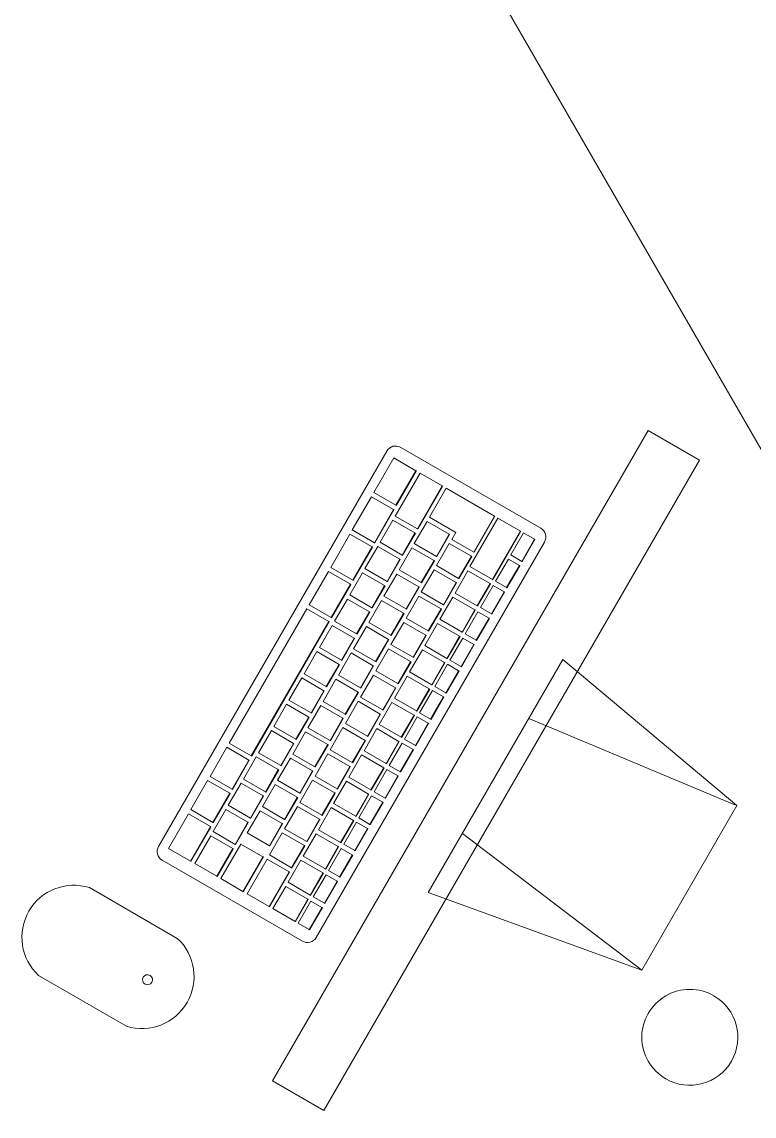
# Model space of a CAD drawing. Header units: millimetres. Extents: x 155927 to 295199, y -4084 to 97293.
# Drawn here: x 179004 to 179462, y 17901 to 18585 of the extents above; entities that cross this region are included whole.
import ezdxf

# ---------------------------------------------------------------- set-up
doc = ezdxf.new("R2010")
doc.units = ezdxf.units.MM
doc.header["$MEASUREMENT"] = 0
doc.layers.add('A-GENM', color=8, linetype='CONTINUOUS', lineweight=9)
doc.layers.add('I-FURN', color=8, linetype='CONTINUOUS', lineweight=9)

msp = doc.modelspace()

# ---------------------------------------------------------------- linework, layer by layer
at = {"layer": 'A-GENM'}
for p, q in [((179240.55, 18319.03), (179328.16, 18268.44)), ((179089.11, 18069.42), (179231.88, 18316.7)), ((179236.29, 18312.38), (179223.79, 18290.73)), ((179250.1, 18304.41), (179236.29, 18312.38)), ((179237.6, 18282.76), (179250.1, 18304.41)), ((179250.1, 18304.41), (179250.34, 18304.27)), ((179252.67, 18302.93), (179237.17, 18276.08)), ((179250.34, 18304.27), (179237.84, 18282.62)), ((179266.49, 18294.94), (179252.67, 18302.93)), ((179223.79, 18290.73), (179237.6, 18282.76)), ((179250.99, 18268.1), (179266.49, 18294.94)), ((179266.73, 18294.81), (179251.23, 18267.96)), ((179269.06, 18293.46), (179258.56, 18275.27)), ((179266.49, 18294.94), (179266.73, 18294.81)), ((179299.27, 18276.02), (179269.06, 18293.46)), ((179222.29, 18288.13), (179210.29, 18267.34)), ((179236.1, 18280.16), (179222.29, 18288.13)), ((179224.1, 18259.38), (179236.1, 18280.16)), ((179236.34, 18280.02), (179224.34, 18259.24)), ((179236.1, 18280.16), (179236.34, 18280.02)), ((179237.6, 18282.76), (179237.84, 18282.62)), ((179235.67, 18273.48), (179227.67, 18259.62)), ((179249.49, 18265.5), (179235.67, 18273.48)), ((179237.17, 18276.08), (179250.99, 18268.1)), ((179257.06, 18272.68), (179249.06, 18258.82)), ((179270.88, 18264.7), (179257.06, 18272.68)), ((179258.56, 18275.27), (179274.95, 18265.81)), ((179301.36, 18274.81), (179283.86, 18244.5)), ((179286.27, 18253.5), (179299.27, 18276.02)), ((179299.51, 18275.88), (179286.51, 18253.36)), ((179299.27, 18276.02), (179299.51, 18275.88)), ((179315.43, 18266.69), (179301.36, 18274.81)), ((179208.79, 18264.75), (179196.79, 18243.96)), ((179222.6, 18256.78), (179208.79, 18264.75)), ((179210.29, 18267.34), (179224.1, 18259.38)), ((179241.49, 18251.64), (179249.49, 18265.5)), ((179249.73, 18265.36), (179241.73, 18251.51)), ((179249.49, 18265.5), (179249.73, 18265.36)), ((179250.99, 18268.1), (179251.23, 18267.96)), ((179262.88, 18250.84), (179270.88, 18264.7)), ((179271.12, 18264.56), (179263.12, 18250.7)), ((179270.88, 18264.7), (179271.12, 18264.56)), ((179274.95, 18265.81), (179272.45, 18261.48)), ((179297.93, 18236.38), (179315.43, 18266.69)), ((179315.67, 18266.55), (179298.17, 18236.24)), ((179317.38, 18265.56), (179309.38, 18251.71)), ((179315.43, 18266.69), (179315.67, 18266.55)), ((179324.29, 18261.57), (179317.38, 18265.56)), ((179330.49, 18259.77), (179187.72, 18012.49)), ((179210.6, 18235.99), (179222.6, 18256.78)), ((179222.84, 18256.64), (179210.84, 18235.85)), ((179226.17, 18257.03), (179218.17, 18243.17)), ((179222.6, 18256.78), (179222.84, 18256.64)), ((179224.1, 18259.38), (179224.34, 18259.24)), ((179239.99, 18249.05), (179226.17, 18257.03)), ((179227.67, 18259.62), (179241.49, 18251.64)), ((179249.06, 18258.82), (179262.88, 18250.84)), ((179270.95, 18258.88), (179262.95, 18245.03)), ((179284.77, 18250.9), (179270.95, 18258.88)), ((179272.45, 18261.48), (179286.27, 18253.5)), ((179316.29, 18247.72), (179324.29, 18261.57)), ((179324.53, 18261.43), (179316.53, 18247.58)), ((179324.29, 18261.57), (179324.53, 18261.43)), ((179247.56, 18256.22), (179239.56, 18242.37)), ((179241.49, 18251.64), (179241.73, 18251.51)), ((179261.38, 18248.24), (179247.56, 18256.22)), ((179262.88, 18250.84), (179263.12, 18250.7)), ((179276.77, 18237.05), (179284.77, 18250.9)), ((179285.01, 18250.76), (179277.01, 18236.91)), ((179284.77, 18250.9), (179285.01, 18250.76)), ((179286.27, 18253.5), (179286.51, 18253.36)), ((179309.38, 18251.71), (179316.29, 18247.72)), ((179196.79, 18243.96), (179210.6, 18235.99)), ((179218.17, 18243.17), (179231.99, 18235.19)), ((179231.99, 18235.19), (179239.99, 18249.05)), ((179240.23, 18248.91), (179232.23, 18235.05)), ((179239.99, 18249.05), (179240.23, 18248.91)), ((179253.38, 18234.39), (179261.38, 18248.24)), ((179261.62, 18248.1), (179253.62, 18234.25)), ((179261.38, 18248.24), (179261.62, 18248.1)), ((179262.95, 18245.03), (179276.77, 18237.05)), ((179283.86, 18244.5), (179297.93, 18236.38)), ((179307.88, 18249.11), (179299.88, 18235.25)), ((179306.79, 18231.26), (179314.79, 18245.12)), ((179315.03, 18244.98), (179307.03, 18231.12)), ((179314.79, 18245.12), (179307.88, 18249.11)), ((179314.79, 18245.12), (179315.03, 18244.98)), ((179316.29, 18247.72), (179316.53, 18247.58)), ((179195.29, 18241.36), (179183.29, 18220.58)), ((179209.1, 18233.39), (179195.29, 18241.36)), ((179216.67, 18240.57), (179208.67, 18226.72)), ((179210.6, 18235.99), (179210.84, 18235.85)), ((179230.49, 18232.59), (179216.67, 18240.57)), ((179238.06, 18239.77), (179230.06, 18225.91)), ((179251.88, 18231.79), (179238.06, 18239.77)), ((179239.56, 18242.37), (179253.38, 18234.39)), ((179261.45, 18242.43), (179253.45, 18228.57)), ((179275.27, 18234.45), (179261.45, 18242.43)), ((179282.6, 18241.76), (179274.6, 18227.91)), ((179276.77, 18237.05), (179277.01, 18236.91)), ((179296.43, 18233.78), (179282.6, 18241.76)), ((179297.93, 18236.38), (179298.17, 18236.24)), ((179197.1, 18212.61), (179209.1, 18233.39)), ((179209.34, 18233.26), (179197.34, 18212.47)), ((179209.1, 18233.39), (179209.34, 18233.26)), ((179222.49, 18218.73), (179230.49, 18232.59)), ((179230.73, 18232.45), (179222.73, 18218.6)), ((179230.49, 18232.59), (179230.73, 18232.45)), ((179231.99, 18235.19), (179232.23, 18235.05)), ((179243.88, 18217.93), (179251.88, 18231.79)), ((179252.12, 18231.65), (179244.12, 18217.79)), ((179251.88, 18231.79), (179252.12, 18231.65)), ((179253.38, 18234.39), (179253.62, 18234.25)), ((179267.27, 18220.59), (179275.27, 18234.45)), ((179275.51, 18234.31), (179267.51, 18220.45)), ((179275.27, 18234.45), (179275.51, 18234.31)), ((179288.43, 18219.93), (179296.43, 18233.78)), ((179296.67, 18233.64), (179288.67, 18219.79)), ((179298.38, 18232.65), (179290.38, 18218.8)), ((179296.43, 18233.78), (179296.67, 18233.64)), ((179305.29, 18228.66), (179298.38, 18232.65)), ((179299.88, 18235.25), (179306.79, 18231.26)), ((179306.79, 18231.26), (179307.03, 18231.12)), ((179207.17, 18224.12), (179199.17, 18210.26)), ((179220.99, 18216.14), (179207.17, 18224.12)), ((179208.67, 18226.72), (179222.49, 18218.73)), ((179228.56, 18223.31), (179220.56, 18209.46)), ((179242.38, 18215.33), (179228.56, 18223.31)), ((179230.06, 18225.91), (179243.88, 18217.93)), ((179251.95, 18225.97), (179243.95, 18212.12)), ((179265.77, 18217.99), (179251.95, 18225.97)), ((179253.45, 18228.57), (179267.27, 18220.59)), ((179273.1, 18225.31), (179265.1, 18211.45)), ((179286.93, 18217.33), (179273.1, 18225.31)), ((179274.6, 18227.91), (179288.43, 18219.93)), ((179297.29, 18214.81), (179305.29, 18228.66)), ((179305.53, 18228.53), (179297.53, 18214.67)), ((179305.29, 18228.66), (179305.53, 18228.53)), ((179181.79, 18217.98), (179133.29, 18133.98)), ((179195.6, 18210.01), (179181.79, 18217.98)), ((179183.29, 18220.58), (179197.1, 18212.61)), ((179212.99, 18202.28), (179220.99, 18216.14)), ((179221.23, 18216), (179213.23, 18202.14)), ((179220.99, 18216.14), (179221.23, 18216)), ((179222.49, 18218.73), (179222.73, 18218.6)), ((179243.88, 18217.93), (179244.12, 18217.79)), ((179257.77, 18204.14), (179265.77, 18217.99)), ((179266.01, 18217.86), (179258.01, 18204)), ((179265.77, 18217.99), (179266.01, 18217.86)), ((179267.27, 18220.59), (179267.51, 18220.45)), ((179278.93, 18203.47), (179286.93, 18217.33)), ((179287.17, 18217.19), (179279.17, 18203.33)), ((179288.88, 18216.2), (179280.88, 18202.34)), ((179286.93, 18217.33), (179287.17, 18217.19)), ((179288.43, 18219.93), (179288.67, 18219.79)), ((179295.79, 18212.21), (179288.88, 18216.2)), ((179290.38, 18218.8), (179297.29, 18214.81)), ((179147.1, 18126.01), (179195.6, 18210.01)), ((179195.84, 18209.87), (179147.34, 18125.87)), ((179195.6, 18210.01), (179195.84, 18209.87)), ((179197.1, 18212.61), (179197.34, 18212.47)), ((179199.17, 18210.26), (179212.99, 18202.28)), ((179220.56, 18209.46), (179234.38, 18201.48)), ((179234.38, 18201.48), (179242.38, 18215.33)), ((179242.45, 18209.52), (179234.45, 18195.66)), ((179242.62, 18215.19), (179234.62, 18201.34)), ((179242.38, 18215.33), (179242.62, 18215.19)), ((179256.27, 18201.54), (179242.45, 18209.52)), ((179243.95, 18212.12), (179257.77, 18204.14)), ((179263.6, 18208.85), (179255.6, 18195)), ((179277.43, 18200.87), (179263.6, 18208.85)), ((179265.1, 18211.45), (179278.93, 18203.47)), ((179287.79, 18198.35), (179295.79, 18212.21)), ((179296.03, 18212.07), (179288.03, 18198.21)), ((179295.79, 18212.21), (179296.03, 18212.07)), ((179297.29, 18214.81), (179297.53, 18214.67)), ((179197.67, 18207.66), (179189.67, 18193.81)), ((179211.49, 18199.68), (179197.67, 18207.66)), ((179219.06, 18206.86), (179211.06, 18193)), ((179212.99, 18202.28), (179213.23, 18202.14)), ((179232.88, 18198.88), (179219.06, 18206.86)), ((179257.77, 18204.14), (179258.01, 18204)), ((179278.93, 18203.47), (179279.17, 18203.33)), ((179280.88, 18202.34), (179287.79, 18198.35)), ((179203.49, 18185.83), (179211.49, 18199.68)), ((179211.73, 18199.54), (179203.73, 18185.69)), ((179211.49, 18199.68), (179211.73, 18199.54)), ((179224.88, 18185.02), (179232.88, 18198.88)), ((179233.12, 18198.74), (179225.12, 18184.88)), ((179232.88, 18198.88), (179233.12, 18198.74)), ((179234.38, 18201.48), (179234.62, 18201.34)), ((179234.45, 18195.66), (179248.27, 18187.68)), ((179248.27, 18187.68), (179256.27, 18201.54)), ((179256.51, 18201.4), (179248.51, 18187.54)), ((179255.6, 18195), (179269.43, 18187.02)), ((179256.27, 18201.54), (179256.51, 18201.4)), ((179269.43, 18187.02), (179277.43, 18200.87)), ((179277.67, 18200.74), (179269.67, 18186.88)), ((179279.38, 18199.75), (179271.38, 18185.89)), ((179277.43, 18200.87), (179277.67, 18200.74)), ((179278.29, 18181.9), (179286.29, 18195.75)), ((179286.53, 18195.62), (179278.53, 18181.76)), ((179286.29, 18195.75), (179279.38, 18199.75)), ((179286.29, 18195.75), (179286.53, 18195.62)), ((179287.79, 18198.35), (179288.03, 18198.21)), ((179188.17, 18191.21), (179180.17, 18177.35)), ((179201.99, 18183.23), (179188.17, 18191.21)), ((179189.67, 18193.81), (179203.49, 18185.83)), ((179209.56, 18190.4), (179201.56, 18176.55)), ((179223.38, 18182.42), (179209.56, 18190.4)), ((179211.06, 18193), (179224.88, 18185.02)), ((179232.95, 18193.06), (179224.95, 18179.21)), ((179246.77, 18185.08), (179232.95, 18193.06)), ((179254.1, 18192.4), (179246.1, 18178.54)), ((179267.93, 18184.42), (179254.1, 18192.4)), ((179193.99, 18169.37), (179201.99, 18183.23)), ((179202.23, 18183.09), (179194.23, 18169.23)), ((179201.99, 18183.23), (179202.23, 18183.09)), ((179203.49, 18185.83), (179203.73, 18185.69)), ((179215.38, 18168.57), (179223.38, 18182.42)), ((179223.62, 18182.29), (179215.62, 18168.43)), ((179223.38, 18182.42), (179223.62, 18182.29)), ((179224.88, 18185.02), (179225.12, 18184.88)), ((179238.77, 18171.23), (179246.77, 18185.08)), ((179247.01, 18184.95), (179239.01, 18171.09)), ((179246.77, 18185.08), (179247.01, 18184.95)), ((179248.27, 18187.68), (179248.51, 18187.54)), ((179259.93, 18170.56), (179267.93, 18184.42)), ((179268.17, 18184.28), (179260.17, 18170.42)), ((179269.88, 18183.29), (179261.88, 18169.43)), ((179267.93, 18184.42), (179268.17, 18184.28)), ((179269.43, 18187.02), (179269.67, 18186.88)), ((179276.79, 18179.3), (179269.88, 18183.29)), ((179271.38, 18185.89), (179278.29, 18181.9)), ((179278.29, 18181.9), (179278.53, 18181.76)), ((179178.67, 18174.75), (179170.67, 18160.9)), ((179192.49, 18166.77), (179178.67, 18174.75)), ((179180.17, 18177.35), (179193.99, 18169.37)), ((179201.56, 18176.55), (179215.38, 18168.57)), ((179223.45, 18176.61), (179215.45, 18162.75)), ((179237.27, 18168.63), (179223.45, 18176.61)), ((179224.95, 18179.21), (179238.77, 18171.23)), ((179244.6, 18175.95), (179236.6, 18162.09)), ((179258.43, 18167.96), (179244.6, 18175.95)), ((179246.1, 18178.54), (179259.93, 18170.56)), ((179268.79, 18165.44), (179276.79, 18179.3)), ((179277.03, 18179.16), (179269.03, 18165.31)), ((179276.79, 18179.3), (179277.03, 18179.16)), ((179200.06, 18173.95), (179192.06, 18160.09)), ((179193.99, 18169.37), (179194.23, 18169.23)), ((179213.88, 18165.97), (179200.06, 18173.95)), ((179215.38, 18168.57), (179215.62, 18168.43)), ((179229.27, 18154.77), (179237.27, 18168.63)), ((179237.51, 18168.49), (179229.51, 18154.64)), ((179237.27, 18168.63), (179237.51, 18168.49)), ((179238.77, 18171.23), (179239.01, 18171.09)), ((179250.43, 18154.11), (179258.43, 18167.96)), ((179258.67, 18167.83), (179250.67, 18153.97)), ((179258.43, 18167.96), (179258.67, 18167.83)), ((179259.93, 18170.56), (179260.17, 18170.42)), ((179261.88, 18169.43), (179268.79, 18165.44)), ((179170.67, 18160.9), (179184.49, 18152.92)), ((179184.49, 18152.92), (179192.49, 18166.77)), ((179192.73, 18166.63), (179184.73, 18152.78)), ((179192.49, 18166.77), (179192.73, 18166.63)), ((179205.88, 18152.11), (179213.88, 18165.97)), ((179214.12, 18165.83), (179206.12, 18151.97)), ((179213.88, 18165.97), (179214.12, 18165.83)), ((179215.45, 18162.75), (179229.27, 18154.77)), ((179236.6, 18162.09), (179250.43, 18154.11)), ((179260.38, 18166.84), (179252.38, 18152.98)), ((179259.29, 18148.99), (179267.29, 18162.85)), ((179267.53, 18162.71), (179259.53, 18148.85)), ((179267.29, 18162.85), (179260.38, 18166.84)), ((179267.29, 18162.85), (179267.53, 18162.71)), ((179268.79, 18165.44), (179269.03, 18165.31)), ((179169.17, 18158.3), (179161.17, 18144.44)), ((179182.99, 18150.32), (179169.17, 18158.3)), ((179190.56, 18157.5), (179182.56, 18143.64)), ((179204.38, 18149.51), (179190.56, 18157.5)), ((179192.06, 18160.09), (179205.88, 18152.11)), ((179213.95, 18160.16), (179205.95, 18146.3)), ((179227.77, 18152.18), (179213.95, 18160.16)), ((179235.1, 18159.49), (179227.1, 18145.63)), ((179229.27, 18154.77), (179229.51, 18154.64)), ((179248.93, 18151.51), (179235.1, 18159.49)), ((179250.43, 18154.11), (179250.67, 18153.97)), ((179174.99, 18136.46), (179182.99, 18150.32)), ((179183.23, 18150.18), (179175.23, 18136.32)), ((179182.99, 18150.32), (179183.23, 18150.18)), ((179184.49, 18152.92), (179184.73, 18152.78)), ((179196.38, 18135.66), (179204.38, 18149.51)), ((179204.62, 18149.38), (179196.62, 18135.52)), ((179204.38, 18149.51), (179204.62, 18149.38)), ((179205.88, 18152.11), (179206.12, 18151.97)), ((179219.77, 18138.32), (179227.77, 18152.18)), ((179228.01, 18152.04), (179220.01, 18138.18)), ((179227.77, 18152.18), (179228.01, 18152.04)), ((179240.93, 18137.65), (179248.93, 18151.51)), ((179249.17, 18151.37), (179241.17, 18137.52)), ((179250.88, 18150.38), (179242.88, 18136.53)), ((179248.93, 18151.51), (179249.17, 18151.37)), ((179257.79, 18146.39), (179250.88, 18150.38)), ((179252.38, 18152.98), (179259.29, 18148.99)), ((179259.29, 18148.99), (179259.53, 18148.85)), ((179159.67, 18141.84), (179151.67, 18127.99)), ((179173.49, 18133.86), (179159.67, 18141.84)), ((179161.17, 18144.44), (179174.99, 18136.46)), ((179181.06, 18141.04), (179173.06, 18127.18)), ((179194.88, 18133.06), (179181.06, 18141.04)), ((179182.56, 18143.64), (179196.38, 18135.66)), ((179204.45, 18143.7), (179196.45, 18129.85)), ((179218.27, 18135.72), (179204.45, 18143.7)), ((179205.95, 18146.3), (179219.77, 18138.32)), ((179225.6, 18143.04), (179217.6, 18129.18)), ((179239.43, 18135.06), (179225.6, 18143.04)), ((179227.1, 18145.63), (179240.93, 18137.65)), ((179249.79, 18132.53), (179257.79, 18146.39)), ((179258.03, 18146.25), (179250.03, 18132.4)), ((179257.79, 18146.39), (179258.03, 18146.25)), ((179133.29, 18133.98), (179147.1, 18126.01)), ((179165.49, 18120.01), (179173.49, 18133.86)), ((179173.73, 18133.73), (179165.73, 18119.87)), ((179173.49, 18133.86), (179173.73, 18133.73)), ((179174.99, 18136.46), (179175.23, 18136.32)), ((179196.38, 18135.66), (179196.62, 18135.52)), ((179210.27, 18121.86), (179218.27, 18135.72)), ((179218.51, 18135.58), (179210.51, 18121.73)), ((179218.27, 18135.72), (179218.51, 18135.58)), ((179219.77, 18138.32), (179220.01, 18138.18)), ((179231.43, 18121.2), (179239.43, 18135.06)), ((179239.67, 18134.92), (179231.67, 18121.06)), ((179241.38, 18133.93), (179233.38, 18120.07)), ((179239.43, 18135.06), (179239.67, 18134.92)), ((179240.93, 18137.65), (179241.17, 18137.52)), ((179248.29, 18129.94), (179241.38, 18133.93)), ((179242.88, 18136.53), (179249.79, 18132.53)), ((179131.79, 18131.38), (179121.29, 18113.19)), ((179145.6, 18123.41), (179131.79, 18131.38)), ((179151.67, 18127.99), (179165.49, 18120.01)), ((179173.06, 18127.18), (179186.88, 18119.2)), ((179186.88, 18119.2), (179194.88, 18133.06)), ((179194.95, 18127.25), (179186.95, 18113.39)), ((179195.12, 18132.92), (179187.12, 18119.07)), ((179194.88, 18133.06), (179195.12, 18132.92)), ((179208.77, 18119.27), (179194.95, 18127.25)), ((179196.45, 18129.85), (179210.27, 18121.86)), ((179216.1, 18126.58), (179208.1, 18112.73)), ((179229.93, 18118.6), (179216.1, 18126.58)), ((179217.6, 18129.18), (179231.43, 18121.2)), ((179240.29, 18116.08), (179248.29, 18129.94)), ((179248.53, 18129.8), (179240.53, 18115.94)), ((179248.29, 18129.94), (179248.53, 18129.8)), ((179249.79, 18132.53), (179250.03, 18132.4)), ((179135.1, 18105.22), (179145.6, 18123.41)), ((179145.84, 18123.27), (179135.34, 18105.08)), ((179150.17, 18125.39), (179142.17, 18111.53)), ((179145.6, 18123.41), (179145.84, 18123.27)), ((179147.1, 18126.01), (179147.34, 18125.87)), ((179163.99, 18117.41), (179150.17, 18125.39)), ((179171.56, 18124.59), (179163.56, 18110.73)), ((179165.49, 18120.01), (179165.73, 18119.87)), ((179185.38, 18116.61), (179171.56, 18124.59)), ((179210.27, 18121.86), (179210.51, 18121.73)), ((179231.43, 18121.2), (179231.67, 18121.06)), ((179233.38, 18120.07), (179240.29, 18116.08)), ((179121.29, 18113.19), (179135.1, 18105.22)), ((179155.99, 18103.55), (179163.99, 18117.41)), ((179164.23, 18117.27), (179156.23, 18103.41)), ((179163.99, 18117.41), (179164.23, 18117.27)), ((179177.38, 18102.75), (179185.38, 18116.61)), ((179185.62, 18116.47), (179177.62, 18102.61)), ((179185.38, 18116.61), (179185.62, 18116.47)), ((179186.88, 18119.2), (179187.12, 18119.07)), ((179186.95, 18113.39), (179200.77, 18105.41)), ((179200.77, 18105.41), (179208.77, 18119.27)), ((179209.01, 18119.13), (179201.01, 18105.27)), ((179208.1, 18112.73), (179221.93, 18104.75)), ((179208.77, 18119.27), (179209.01, 18119.13)), ((179221.93, 18104.75), (179229.93, 18118.6)), ((179230.17, 18118.46), (179222.17, 18104.61)), ((179231.88, 18117.47), (179223.88, 18103.62)), ((179229.93, 18118.6), (179230.17, 18118.46)), ((179230.79, 18099.63), (179238.79, 18113.48)), ((179239.03, 18113.34), (179231.03, 18099.49)), ((179238.79, 18113.48), (179231.88, 18117.47)), ((179238.79, 18113.48), (179239.03, 18113.34)), ((179240.29, 18116.08), (179240.53, 18115.94)), ((179119.79, 18110.59), (179109.29, 18092.41)), ((179133.6, 18102.62), (179119.79, 18110.59)), ((179140.67, 18108.94), (179132.67, 18095.08)), ((179154.49, 18100.96), (179140.67, 18108.94)), ((179142.17, 18111.53), (179155.99, 18103.55)), ((179162.06, 18108.13), (179154.06, 18094.28)), ((179175.88, 18100.15), (179162.06, 18108.13)), ((179163.56, 18110.73), (179177.38, 18102.75)), ((179185.45, 18110.79), (179177.45, 18096.94)), ((179199.27, 18102.81), (179185.45, 18110.79)), ((179206.6, 18110.13), (179198.6, 18096.27)), ((179220.43, 18102.15), (179206.6, 18110.13)), ((179123.1, 18084.44), (179133.6, 18102.62)), ((179133.84, 18102.49), (179123.34, 18084.3)), ((179133.6, 18102.62), (179133.84, 18102.49)), ((179135.1, 18105.22), (179135.34, 18105.08)), ((179146.49, 18087.1), (179154.49, 18100.96)), ((179154.73, 18100.82), (179146.73, 18086.96)), ((179154.49, 18100.96), (179154.73, 18100.82)), ((179155.99, 18103.55), (179156.23, 18103.41)), ((179167.88, 18086.3), (179175.88, 18100.15)), ((179176.12, 18100.01), (179168.12, 18086.16)), ((179175.88, 18100.15), (179176.12, 18100.01)), ((179177.38, 18102.75), (179177.62, 18102.61)), ((179191.27, 18088.96), (179199.27, 18102.81)), ((179199.51, 18102.67), (179191.51, 18088.82)), ((179199.27, 18102.81), (179199.51, 18102.67)), ((179200.77, 18105.41), (179201.01, 18105.27)), ((179212.43, 18088.29), (179220.43, 18102.15)), ((179220.67, 18102.01), (179212.67, 18088.15)), ((179222.38, 18101.02), (179214.38, 18087.16)), ((179220.43, 18102.15), (179220.67, 18102.01)), ((179221.93, 18104.75), (179222.17, 18104.61)), ((179229.29, 18097.03), (179222.38, 18101.02)), ((179223.88, 18103.62), (179230.79, 18099.63)), ((179230.79, 18099.63), (179231.03, 18099.49)), ((179109.29, 18092.41), (179123.1, 18084.44)), ((179131.17, 18092.48), (179123.17, 18078.62)), ((179144.99, 18084.5), (179131.17, 18092.48)), ((179132.67, 18095.08), (179146.49, 18087.1)), ((179154.06, 18094.28), (179167.88, 18086.3)), ((179175.95, 18094.34), (179167.95, 18080.48)), ((179189.77, 18086.36), (179175.95, 18094.34)), ((179177.45, 18096.94), (179191.27, 18088.96)), ((179197.1, 18093.67), (179189.1, 18079.82)), ((179210.93, 18085.69), (179197.1, 18093.67)), ((179198.6, 18096.27), (179212.43, 18088.29)), ((179221.29, 18083.17), (179229.29, 18097.03)), ((179229.53, 18096.89), (179221.53, 18083.03)), ((179229.29, 18097.03), (179229.53, 18096.89)), ((179107.79, 18089.81), (179095.29, 18068.16)), ((179121.6, 18081.84), (179107.79, 18089.81)), ((179152.56, 18091.68), (179144.56, 18077.82)), ((179146.49, 18087.1), (179146.73, 18086.96)), ((179166.38, 18083.7), (179152.56, 18091.68)), ((179167.88, 18086.3), (179168.12, 18086.16)), ((179181.77, 18072.5), (179189.77, 18086.36)), ((179190.01, 18086.22), (179182.01, 18072.36)), ((179189.77, 18086.36), (179190.01, 18086.22)), ((179191.27, 18088.96), (179191.51, 18088.82)), ((179202.93, 18071.84), (179210.93, 18085.69)), ((179211.17, 18085.55), (179203.17, 18071.7)), ((179210.93, 18085.69), (179211.17, 18085.55)), ((179212.43, 18088.29), (179212.67, 18088.15)), ((179214.38, 18087.16), (179221.29, 18083.17)), ((179109.1, 18060.19), (179121.6, 18081.84)), ((179121.84, 18081.7), (179109.34, 18060.05)), ((179121.6, 18081.84), (179121.84, 18081.7)), ((179123.1, 18084.44), (179123.34, 18084.3)), ((179123.17, 18078.62), (179136.99, 18070.64)), ((179136.99, 18070.64), (179144.99, 18084.5)), ((179145.23, 18084.36), (179137.23, 18070.51)), ((179144.99, 18084.5), (179145.23, 18084.36)), ((179158.38, 18069.84), (179166.38, 18083.7)), ((179166.62, 18083.56), (179158.62, 18069.7)), ((179166.38, 18083.7), (179166.62, 18083.56)), ((179167.95, 18080.48), (179181.77, 18072.5)), ((179189.1, 18079.82), (179202.93, 18071.84)), ((179212.88, 18084.56), (179204.88, 18070.71)), ((179211.79, 18066.72), (179219.79, 18080.57)), ((179220.03, 18080.44), (179212.03, 18066.58)), ((179219.79, 18080.57), (179212.88, 18084.56)), ((179219.79, 18080.57), (179220.03, 18080.44)), ((179221.29, 18083.17), (179221.53, 18083.03)), ((179121.69, 18076.02), (179111.69, 18058.7)), ((179135.49, 18068.05), (179121.69, 18076.02)), ((179144.56, 18077.82), (179158.38, 18069.84)), ((179166.45, 18077.88), (179158.45, 18064.03)), ((179180.27, 18069.9), (179166.45, 18077.88)), ((179187.6, 18077.22), (179179.6, 18063.36)), ((179181.77, 18072.5), (179182.01, 18072.36)), ((179201.43, 18069.24), (179187.6, 18077.22)), ((179202.93, 18071.84), (179203.17, 18071.7)), ((179095.29, 18068.16), (179109.1, 18060.19)), ((179125.49, 18050.73), (179135.49, 18068.05)), ((179135.73, 18067.91), (179125.73, 18050.59)), ((179140.58, 18070.88), (179128.08, 18049.23)), ((179135.49, 18068.05), (179135.73, 18067.91)), ((179136.99, 18070.64), (179137.23, 18070.51)), ((179154.38, 18062.91), (179140.58, 18070.88)), ((179158.38, 18069.84), (179158.62, 18069.7)), ((179172.27, 18056.05), (179180.27, 18069.9)), ((179180.51, 18069.76), (179172.51, 18055.91)), ((179180.27, 18069.9), (179180.51, 18069.76)), ((179193.43, 18055.38), (179201.43, 18069.24)), ((179201.67, 18069.1), (179193.67, 18055.24)), ((179203.38, 18068.11), (179195.38, 18054.25)), ((179201.43, 18069.24), (179201.67, 18069.1)), ((179210.29, 18064.12), (179203.38, 18068.11)), ((179204.88, 18070.71), (179211.79, 18066.72)), ((179211.79, 18066.72), (179212.03, 18066.58)), ((179179.04, 18010.17), (179091.43, 18060.75)), ((179109.1, 18060.19), (179109.34, 18060.05)), ((179111.69, 18058.7), (179125.49, 18050.73)), ((179141.88, 18041.26), (179154.38, 18062.91)), ((179154.62, 18062.77), (179142.12, 18041.12)), ((179156.97, 18061.42), (179144.47, 18039.77)), ((179154.38, 18062.91), (179154.62, 18062.77)), ((179170.77, 18053.45), (179156.97, 18061.42)), ((179158.45, 18064.03), (179172.27, 18056.05)), ((179178.1, 18060.76), (179170.1, 18046.91)), ((179191.93, 18052.78), (179178.1, 18060.76)), ((179179.6, 18063.36), (179193.43, 18055.38)), ((179202.29, 18050.26), (179210.29, 18064.12)), ((179210.53, 18063.98), (179202.53, 18050.12)), ((179210.29, 18064.12), (179210.53, 18063.98)), ((179158.27, 18031.8), (179170.77, 18053.45)), ((179171.01, 18053.31), (179158.51, 18031.66)), ((179170.77, 18053.45), (179171.01, 18053.31)), ((179172.27, 18056.05), (179172.51, 18055.91)), ((179183.93, 18038.93), (179191.93, 18052.78)), ((179192.17, 18052.65), (179184.17, 18038.79)), ((179193.88, 18051.65), (179185.88, 18037.8)), ((179191.93, 18052.78), (179192.17, 18052.65)), ((179193.43, 18055.38), (179193.67, 18055.24)), ((179200.79, 18047.66), (179193.88, 18051.65)), ((179195.38, 18054.25), (179202.29, 18050.26)), ((179125.49, 18050.73), (179125.73, 18050.59)), ((179128.08, 18049.23), (179141.88, 18041.26)), ((179168.6, 18044.31), (179160.6, 18030.45)), ((179182.43, 18036.33), (179168.6, 18044.31)), ((179170.1, 18046.91), (179183.93, 18038.93)), ((179192.79, 18033.81), (179200.79, 18047.66)), ((179201.03, 18047.53), (179193.03, 18033.67)), ((179200.79, 18047.66), (179201.03, 18047.53)), ((179202.29, 18050.26), (179202.53, 18050.12)), ((179100.81, 18011.87), (179045.81, 18043.62)), ((179141.88, 18041.26), (179142.12, 18041.12)), ((179144.47, 18039.77), (179158.27, 18031.8)), ((179183.93, 18038.93), (179184.17, 18038.79)), ((179185.88, 18037.8), (179192.79, 18033.81)), ((179158.27, 18031.8), (179158.51, 18031.66)), ((179174.43, 18022.47), (179182.43, 18036.33)), ((179182.67, 18036.19), (179174.67, 18022.33)), ((179184.38, 18035.2), (179176.38, 18021.34)), ((179182.43, 18036.33), (179182.67, 18036.19)), ((179183.29, 18017.35), (179191.29, 18031.21)), ((179191.53, 18031.07), (179183.53, 18017.22)), ((179191.29, 18031.21), (179184.38, 18035.2)), ((179191.29, 18031.21), (179191.53, 18031.07)), ((179192.79, 18033.81), (179193.03, 18033.67)), ((179160.6, 18030.45), (179174.43, 18022.47)), ((179174.43, 18022.47), (179174.67, 18022.33)), ((179176.38, 18021.34), (179183.29, 18017.35)), ((179183.29, 18017.35), (179183.53, 18017.22)), ((179014.06, 17988.62), (179069.06, 17956.87))]:
    msp.add_line(p, q, dxfattribs=at)
for centre, radius, start, end in [((179237.37, 18313.53), 6.35, 60, 150), ((179324.99, 18262.95), 6.35, 330, 60), ((179094.61, 18066.25), 6.35, 150, 240), ((179036.12, 18012.55), 32.54, 72.68038, 227.31962), ((179078.74, 17987.94), 32.54, 252.68038, 47.31962), ((179182.22, 18015.66), 6.35, 240, 330), ((179082.2, 17985.95), 3.16, 60, 240), ((179082.2, 17985.95), 3.16, 240, 60)]:
    msp.add_arc(centre, radius, start, end, dxfattribs=at)
at = {"layer": 'I-FURN'}
for p, q in [((179706.8, 17900.66), (179151.77, 18861.93)), ((179151.77, 18861.93), (179706.8, 17900.66)), ((179395.38, 18329.6), (179160.43, 17922.66)), ((179427.5, 18311.06), (179395.38, 18329.6)), ((179192.55, 17904.12), (179427.5, 18311.06)), ((179257.83, 18040.55), (179341.98, 18186.31)), ((179341.98, 18186.31), (179450.83, 18094.98)), ((179320.69, 18149.43), (179449.56, 18095.49)), ((179450.83, 18094.98), (179391.3, 17992.01)), ((179279.12, 18077.43), (179391.3, 17992.01)), ((179391.3, 17992.01), (179257.83, 18040.55)), ((179192.55, 17904.12), (179160.43, 17922.66))]:
    msp.add_line(p, q, dxfattribs=at)
for start, end in [(60.00282, 240.00282), (240.00282, 60.00282)]:
    msp.add_arc((179421.42, 17949.95), 30, start, end, dxfattribs=at)

doc.saveas('drawing.dxf')
